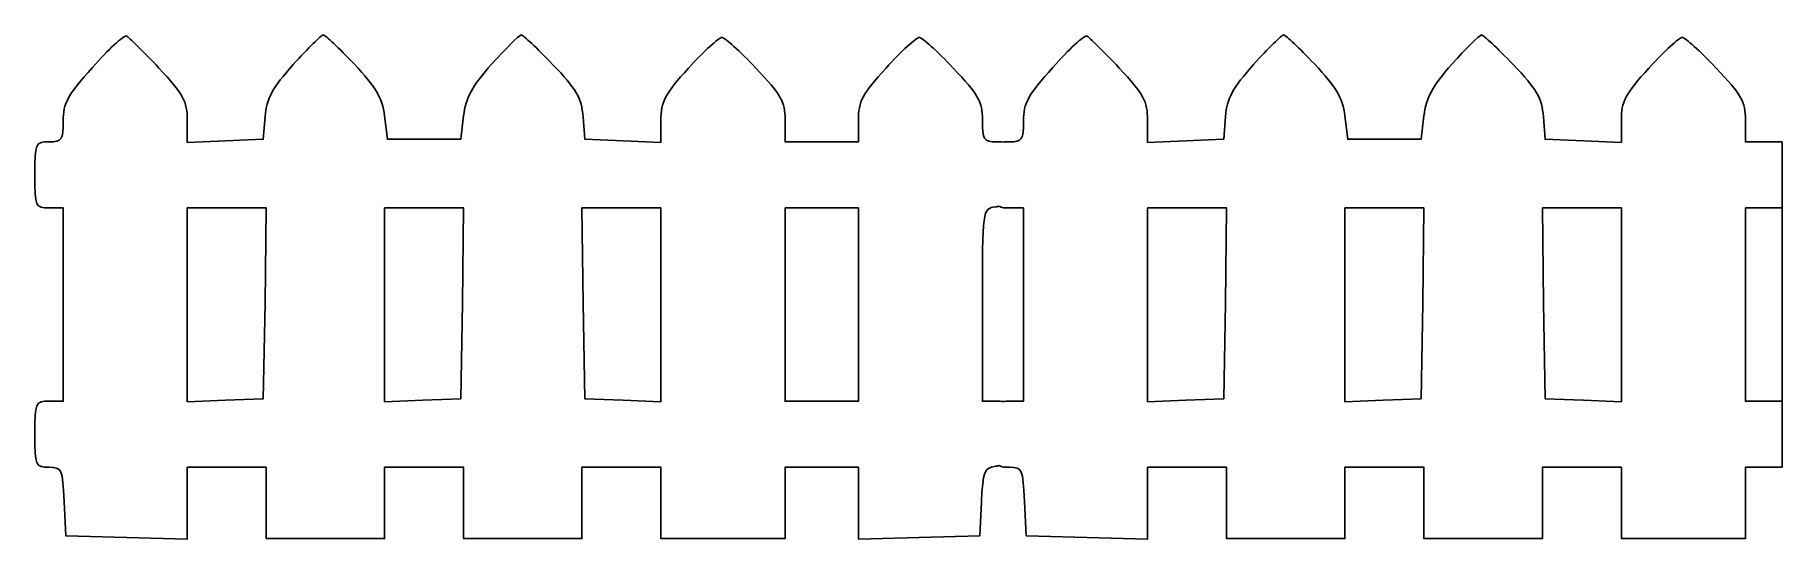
# Model space of a CAD drawing. Header units: centimetres. Extents: x -14 to 3.1, y -2.3 to 2.6.
import ezdxf

# ---------------------------------------------------------------- set-up
doc = ezdxf.new("R2010")
doc.units = ezdxf.units.CM
doc.header["$MEASUREMENT"] = 0
doc.layers.add('Layer 1', color=7, linetype='Continuous')

msp = doc.modelspace()

# ---------------------------------------------------------------- linework, layer by layer
at = {"layer": 'Layer 1'}
for points, knots in [([(-11.22046, 2.60449), (-11.23706, 2.60449), (-11.37012, 2.47466), (-11.51398, 2.3151), (-11.51398, 2.3151), (-11.71871, 2.08574), (-11.77437, 1.98112), (-11.79097, 1.80661), (-11.79097, 1.80661), (-11.79097, 1.80661), (-11.8075, 1.58171), (-11.8075, 1.58171), (-11.8075, 1.58171), (-11.8075, 1.58171), (-12.17792, 1.56683), (-12.17792, 1.56683), (-12.17792, 1.56683), (-12.17792, 1.56683), (-12.55412, 1.55195), (-12.55412, 1.55195), (-12.55412, 1.55195), (-12.55412, 1.55195), (-12.55412, 1.76692), (-12.55412, 1.76692), (-12.55412, 1.76692), (-12.55412, 1.95639), (-12.59318, 2.02608), (-12.83111, 2.28038), (-12.83111, 2.28038), (-12.98604, 2.44492), (-13.12978, 2.5846), (-13.15192, 2.59457), (-13.15192, 2.59457), (-13.17958, 2.59956), (-13.32854, 2.46484), (-13.48347, 2.28534), (-13.48347, 2.28534), (-13.72694, 2.01608), (-13.77121, 1.93648), (-13.77121, 1.76196), (-13.77121, 1.76196), (-13.77121, 1.57747), (-13.78285, 1.55691), (-13.91011, 1.55691), (-13.91011, 1.55691), (-14.04291, 1.55691), (-14.04819, 1.54692), (-14.04819, 1.23279), (-14.04819, 1.23279), (-14.04819, 0.91866), (-14.04291, 0.90868), (-13.91011, 0.90868), (-13.91011, 0.90868), (-13.91011, 0.90868), (-13.77121, 0.90868), (-13.77121, 0.90868), (-13.77121, 0.90868), (-13.77121, 0.90868), (-13.77121, -0.03803), (-13.77121, -0.03803), (-13.77121, -0.03803), (-13.77121, -0.03803), (-13.77121, -0.98557), (-13.77121, -0.98557), (-13.77121, -0.98557), (-13.77121, -0.98557), (-13.91011, -0.98557), (-13.91011, -0.98557), (-13.91011, -0.98557), (-14.04291, -0.98557), (-14.04819, -0.99556), (-14.04819, -1.30969), (-14.04819, -1.30969), (-14.04819, -1.61883), (-14.04291, -1.6338), (-13.91011, -1.6338), (-13.91011, -1.6338), (-13.78285, -1.6338), (-13.77706, -1.64872), (-13.76046, -1.96784), (-13.76046, -1.96784), (-13.76046, -1.96784), (-13.74392, -2.30684), (-13.74392, -2.30684), (-13.74392, -2.30684), (-13.74392, -2.30684), (-13.14613, -2.32172), (-13.14613, -2.32172), (-13.14613, -2.32172), (-13.14613, -2.32172), (-12.55412, -2.3366), (-12.55412, -2.3366), (-12.55412, -2.3366), (-12.55412, -2.3366), (-12.55412, -1.98272), (-12.55412, -1.98272), (-12.55412, -1.98272), (-12.55412, -1.98272), (-12.55412, -1.6338), (-12.55412, -1.6338), (-12.55412, -1.6338), (-12.55412, -1.6338), (-12.16717, -1.6338), (-12.16717, -1.6338), (-12.16717, -1.6338), (-12.16717, -1.6338), (-11.77939, -1.6338), (-11.77939, -1.6338), (-11.77939, -1.6338), (-11.77939, -1.6338), (-11.77939, -1.98272), (-11.77939, -1.98272), (-11.77939, -1.98272), (-11.77939, -1.98272), (-11.77939, -2.33164), (-11.77939, -2.33164), (-11.77939, -2.33164), (-11.77939, -2.33164), (-11.19896, -2.33164), (-11.19896, -2.33164), (-11.19896, -2.33164), (-11.19896, -2.33164), (-10.61771, -2.33164), (-10.61771, -2.33164), (-10.61771, -2.33164), (-10.61771, -2.33164), (-10.61771, -1.98272), (-10.61771, -1.98272), (-10.61771, -1.98272), (-10.61771, -1.98272), (-10.61771, -1.6338), (-10.61771, -1.6338), (-10.61771, -1.6338), (-10.61771, -1.6338), (-10.22993, -1.6338), (-10.22993, -1.6338), (-10.22993, -1.6338), (-10.22993, -1.6338), (-9.84297, -1.6338), (-9.84297, -1.6338), (-9.84297, -1.6338), (-9.84297, -1.6338), (-9.84297, -1.98272), (-9.84297, -1.98272), (-9.84297, -1.98272), (-9.84297, -1.98272), (-9.84297, -2.33164), (-9.84297, -2.33164), (-9.84297, -2.33164), (-9.84297, -2.33164), (-9.26172, -2.33164), (-9.26172, -2.33164), (-9.26172, -2.33164), (-9.26172, -2.33164), (-8.68129, -2.33164), (-8.68129, -2.33164), (-8.68129, -2.33164), (-8.68129, -2.33164), (-8.68129, -1.98272), (-8.68129, -1.98272), (-8.68129, -1.98272), (-8.68129, -1.98272), (-8.68129, -1.6338), (-8.68129, -1.6338), (-8.68129, -1.6338), (-8.68129, -1.6338), (-8.29351, -1.6338), (-8.29351, -1.6338), (-8.29351, -1.6338), (-8.29351, -1.6338), (-7.90655, -1.6338), (-7.90655, -1.6338), (-7.90655, -1.6338), (-7.90655, -1.6338), (-7.90655, -1.98272), (-7.90655, -1.98272), (-7.90655, -1.98272), (-7.90655, -1.98272), (-7.90655, -2.33164), (-7.90655, -2.33164), (-7.90655, -2.33164), (-7.90655, -2.33164), (-7.29718, -2.33164), (-7.29718, -2.33164), (-7.29718, -2.33164), (-7.29718, -2.33164), (-6.68864, -2.33164), (-6.68864, -2.33164), (-6.68864, -2.33164), (-6.68864, -2.33164), (-6.68864, -1.98272), (-6.68864, -1.98272), (-6.68864, -1.98272), (-6.68864, -1.98272), (-6.68864, -1.6338), (-6.68864, -1.6338), (-6.68864, -1.6338), (-6.68864, -1.6338), (-6.32898, -1.6338), (-6.32898, -1.6338), (-6.32898, -1.6338), (-6.32898, -1.6338), (-5.96931, -1.6338), (-5.96931, -1.6338), (-5.96931, -1.6338), (-5.96931, -1.6338), (-5.96931, -1.98272), (-5.96931, -1.98272), (-5.96931, -1.98272), (-5.96931, -1.98272), (-5.96931, -2.3366), (-5.96931, -2.3366), (-5.96931, -2.3366), (-5.96931, -2.3366), (-5.37234, -2.32172), (-5.37234, -2.32172), (-5.37234, -2.32172), (-5.37234, -2.32172), (-4.77951, -2.30684), (-4.77951, -2.30684), (-4.77951, -2.30684), (-4.77951, -2.30684), (-4.76297, -1.9728), (-4.76297, -1.9728), (-4.76297, -1.9728), (-4.74637, -1.67363), (-4.73556, -1.63884), (-4.62489, -1.62388), (-4.62489, -1.62388), (-4.60991, -1.62185), (-4.5968, -1.61975), (-4.58521, -1.61644), (-4.58521, -1.61644), (-4.56469, -1.63193), (-4.53396, -1.6338), (-4.48764, -1.6338), (-4.48764, -1.6338), (-4.36037, -1.6338), (-4.35541, -1.64872), (-4.33881, -1.96784), (-4.33881, -1.96784), (-4.33881, -1.96784), (-4.32228, -2.30684), (-4.32228, -2.30684), (-4.32228, -2.30684), (-4.32228, -2.30684), (-3.72448, -2.32172), (-3.72448, -2.32172), (-3.72448, -2.32172), (-3.72448, -2.32172), (-3.13248, -2.3366), (-3.13248, -2.3366), (-3.13248, -2.3366), (-3.13248, -2.3366), (-3.13248, -1.98272), (-3.13248, -1.98272), (-3.13248, -1.98272), (-3.13248, -1.98272), (-3.13248, -1.6338), (-3.13248, -1.6338), (-3.13248, -1.6338), (-3.13248, -1.6338), (-2.7447, -1.6338), (-2.7447, -1.6338), (-2.7447, -1.6338), (-2.7447, -1.6338), (-2.35774, -1.6338), (-2.35774, -1.6338), (-2.35774, -1.6338), (-2.35774, -1.6338), (-2.35774, -1.98272), (-2.35774, -1.98272), (-2.35774, -1.98272), (-2.35774, -1.98272), (-2.35774, -2.33164), (-2.35774, -2.33164), (-2.35774, -2.33164), (-2.35774, -2.33164), (-1.77649, -2.33164), (-1.77649, -2.33164), (-1.77649, -2.33164), (-1.77649, -2.33164), (-1.19606, -2.33164), (-1.19606, -2.33164), (-1.19606, -2.33164), (-1.19606, -2.33164), (-1.19606, -1.98272), (-1.19606, -1.98272), (-1.19606, -1.98272), (-1.19606, -1.98272), (-1.19606, -1.6338), (-1.19606, -1.6338), (-1.19606, -1.6338), (-1.19606, -1.6338), (-0.80828, -1.6338), (-0.80828, -1.6338), (-0.80828, -1.6338), (-0.80828, -1.6338), (-0.42133, -1.6338), (-0.42133, -1.6338), (-0.42133, -1.6338), (-0.42133, -1.6338), (-0.42133, -1.98272), (-0.42133, -1.98272), (-0.42133, -1.98272), (-0.42133, -1.98272), (-0.42133, -2.33164), (-0.42133, -2.33164), (-0.42133, -2.33164), (-0.42133, -2.33164), (0.15993, -2.33164), (0.15993, -2.33164), (0.15993, -2.33164), (0.15993, -2.33164), (0.74119, -2.33164), (0.74119, -2.33164), (0.74119, -2.33164), (0.74119, -2.33164), (0.74119, -1.98272), (0.74119, -1.98272), (0.74119, -1.98272), (0.74119, -1.98272), (0.74119, -1.6338), (0.74119, -1.6338), (0.74119, -1.6338), (0.74119, -1.6338), (1.12814, -1.6338), (1.12814, -1.6338), (1.12814, -1.6338), (1.12814, -1.6338), (1.51592, -1.6338), (1.51592, -1.6338), (1.51592, -1.6338), (1.51592, -1.6338), (1.51592, -1.98272), (1.51592, -1.98272), (1.51592, -1.98272), (1.51592, -1.98272), (1.51592, -2.33164), (1.51592, -2.33164), (1.51592, -2.33164), (1.51592, -2.33164), (2.12446, -2.33164), (2.12446, -2.33164), (2.12446, -2.33164), (2.12446, -2.33164), (2.733, -2.33164), (2.733, -2.33164), (2.733, -2.33164), (2.733, -2.33164), (2.733, -1.98272), (2.733, -1.98272), (2.733, -1.98272), (2.733, -1.98272), (2.733, -1.6338), (2.733, -1.6338), (2.733, -1.6338), (2.733, -1.6338), (3.09267, -1.6338), (3.09267, -1.6338), (3.09267, -1.6338), (3.09267, -1.6338), (3.09267, 1.55691), (3.09267, 1.55691), (3.09267, 1.55691), (3.09267, 1.55691), (2.733, 1.55691), (2.733, 1.55691), (2.733, 1.55691), (2.733, 1.55691), (2.733, 1.77188), (2.733, 1.77188), (2.733, 1.77188), (2.733, 1.95138), (2.69427, 2.0211), (2.44527, 2.28038), (2.44527, 2.28038), (2.29034, 2.44492), (2.14055, 2.57969), (2.11289, 2.57969), (2.11289, 2.57969), (2.08522, 2.57969), (1.93652, 2.44492), (1.78712, 2.28038), (1.78712, 2.28038), (1.55472, 2.02608), (1.51592, 1.95141), (1.51592, 1.76692), (1.51592, 1.76692), (1.51592, 1.76692), (1.51592, 1.55195), (1.51592, 1.55195), (1.51592, 1.55195), (1.51592, 1.55195), (1.14468, 1.56683), (1.14468, 1.56683), (1.14468, 1.56683), (1.14468, 1.56683), (0.76847, 1.58171), (0.76847, 1.58171), (0.76847, 1.58171), (0.76847, 1.58171), (0.75194, 1.80165), (0.75194, 1.80165), (0.75194, 1.80165), (0.73534, 1.98614), (0.68585, 2.07577), (0.45345, 2.3151), (0.45345, 2.3151), (0.30405, 2.47466), (0.16, 2.60449), (0.14339, 2.60449), (0.14339, 2.60449), (0.12126, 2.59951), (-0.00601, 2.47464), (-0.14434, 2.32007), (-0.14434, 2.32007), (-0.33801, 2.10566), (-0.39919, 1.98609), (-0.42133, 1.81157), (-0.42133, 1.81157), (-0.42133, 1.81157), (-0.44861, 1.58171), (-0.44861, 1.58171), (-0.44861, 1.58171), (-0.44861, 1.58171), (-0.80828, 1.58171), (-0.80828, 1.58171), (-0.80828, 1.58171), (-0.80828, 1.58171), (-1.16795, 1.58171), (-1.16795, 1.58171), (-1.16795, 1.58171), (-1.16795, 1.58171), (-1.19606, 1.81157), (-1.19606, 1.81157), (-1.19606, 1.81157), (-1.21819, 1.99107), (-1.28428, 2.09569), (-1.49454, 2.32007), (-1.49454, 2.32007), (-1.64394, 2.47464), (-1.77668, 2.60449), (-1.79881, 2.60449), (-1.79881, 2.60449), (-1.81541, 2.60449), (-1.94847, 2.47466), (-2.09233, 2.3151), (-2.09233, 2.3151), (-2.29707, 2.08574), (-2.35189, 1.98112), (-2.36849, 1.80661), (-2.36849, 1.80661), (-2.36849, 1.80661), (-2.38503, 1.58171), (-2.38503, 1.58171), (-2.38503, 1.58171), (-2.38503, 1.58171), (-2.75627, 1.56683), (-2.75627, 1.56683), (-2.75627, 1.56683), (-2.75627, 1.56683), (-3.13248, 1.55195), (-3.13248, 1.55195), (-3.13248, 1.55195), (-3.13248, 1.55195), (-3.13248, 1.76692), (-3.13248, 1.76692), (-3.13248, 1.76692), (-3.13248, 1.95639), (-3.17153, 2.02608), (-3.40946, 2.28038), (-3.40946, 2.28038), (-3.5644, 2.44492), (-3.70814, 2.5846), (-3.73027, 2.59457), (-3.73027, 2.59457), (-3.75794, 2.59956), (-3.90689, 2.46484), (-4.06183, 2.28534), (-4.06183, 2.28534), (-4.30529, 2.01608), (-4.34956, 1.93648), (-4.34956, 1.76196), (-4.34956, 1.76196), (-4.34956, 1.57747), (-4.36037, 1.55691), (-4.48764, 1.55691), (-4.48764, 1.55691), (-4.51217, 1.55691), (-4.53304, 1.55696), (-4.54965, 1.55443), (-4.54965, 1.55443), (-4.54991, 1.55446), (-4.55022, 1.55439), (-4.55048, 1.55443), (-4.55048, 1.55443), (-4.56766, 1.55662), (-4.5886, 1.55691), (-4.61414, 1.55691), (-4.61414, 1.55691), (-4.74141, 1.55691), (-4.75222, 1.57742), (-4.75222, 1.77188), (-4.75222, 1.77188), (-4.75222, 1.95138), (-4.79096, 2.0211), (-5.03996, 2.28038), (-5.03996, 2.28038), (-5.19489, 2.44492), (-5.34467, 2.57969), (-5.37234, 2.57969), (-5.37234, 2.57969), (-5.40001, 2.57969), (-5.54871, 2.44492), (-5.69811, 2.28038), (-5.69811, 2.28038), (-5.93051, 2.02608), (-5.96931, 1.95138), (-5.96931, 1.77188), (-5.96931, 1.77188), (-5.96931, 1.77188), (-5.96931, 1.55691), (-5.96931, 1.55691), (-5.96931, 1.55691), (-5.96931, 1.55691), (-6.32898, 1.55691), (-6.32898, 1.55691), (-6.32898, 1.55691), (-6.32898, 1.55691), (-6.68864, 1.55691), (-6.68864, 1.55691), (-6.68864, 1.55691), (-6.68864, 1.55691), (-6.68864, 1.77188), (-6.68864, 1.77188), (-6.68864, 1.77188), (-6.68864, 1.95138), (-6.72738, 2.0211), (-6.97638, 2.28038), (-6.97638, 2.28038), (-7.13131, 2.44492), (-7.28109, 2.57969), (-7.30876, 2.57969), (-7.30876, 2.57969), (-7.33643, 2.57969), (-7.48596, 2.44492), (-7.63536, 2.28038), (-7.63536, 2.28038), (-7.86775, 2.02608), (-7.90655, 1.95141), (-7.90655, 1.76692), (-7.90655, 1.76692), (-7.90655, 1.76692), (-7.90655, 1.55195), (-7.90655, 1.55195), (-7.90655, 1.55195), (-7.90655, 1.55195), (-8.27697, 1.56683), (-8.27697, 1.56683), (-8.27697, 1.56683), (-8.27697, 1.56683), (-8.65317, 1.58171), (-8.65317, 1.58171), (-8.65317, 1.58171), (-8.65317, 1.58171), (-8.66971, 1.80165), (-8.66971, 1.80165), (-8.66971, 1.80165), (-8.68631, 1.98614), (-8.73662, 2.07577), (-8.96902, 2.3151), (-8.96902, 2.3151), (-9.11842, 2.47466), (-9.26165, 2.60449), (-9.27825, 2.60449), (-9.27825, 2.60449), (-9.30039, 2.59951), (-9.42765, 2.47464), (-9.56599, 2.32007), (-9.56599, 2.32007), (-9.75965, 2.10566), (-9.82084, 1.98609), (-9.84297, 1.81157), (-9.84297, 1.81157), (-9.84297, 1.81157), (-9.87026, 1.58171), (-9.87026, 1.58171), (-9.87026, 1.58171), (-9.87026, 1.58171), (-10.22993, 1.58171), (-10.22993, 1.58171), (-10.22993, 1.58171), (-10.22993, 1.58171), (-10.58959, 1.58171), (-10.58959, 1.58171), (-10.58959, 1.58171), (-10.58959, 1.58171), (-10.61771, 1.81157), (-10.61771, 1.81157), (-10.61771, 1.81157), (-10.63984, 1.99107), (-10.70592, 2.09569), (-10.91619, 2.32007), (-10.91619, 2.32007), (-11.06559, 2.47464), (-11.19833, 2.60449), (-11.22046, 2.60449)], [0, 0, 0, 0, 0.00653595, 0.00653595, 0.00653595, 0.00653595, 0.0130719, 0.0130719, 0.0130719, 0.0130719, 0.01960784, 0.01960784, 0.01960784, 0.01960784, 0.02614379, 0.02614379, 0.02614379, 0.02614379, 0.03267974, 0.03267974, 0.03267974, 0.03267974, 0.03921569, 0.03921569, 0.03921569, 0.03921569, 0.04575163, 0.04575163, 0.04575163, 0.04575163, 0.05228758, 0.05228758, 0.05228758, 0.05228758, 0.05882353, 0.05882353, 0.05882353, 0.05882353, 0.06535948, 0.06535948, 0.06535948, 0.06535948, 0.07189542, 0.07189542, 0.07189542, 0.07189542, 0.07843137, 0.07843137, 0.07843137, 0.07843137, 0.08496732, 0.08496732, 0.08496732, 0.08496732, 0.09150327, 0.09150327, 0.09150327, 0.09150327, 0.09803922, 0.09803922, 0.09803922, 0.09803922, 0.10457516, 0.10457516, 0.10457516, 0.10457516, 0.11111111, 0.11111111, 0.11111111, 0.11111111, 0.11764706, 0.11764706, 0.11764706, 0.11764706, 0.12418301, 0.12418301, 0.12418301, 0.12418301, 0.13071895, 0.13071895, 0.13071895, 0.13071895, 0.1372549, 0.1372549, 0.1372549, 0.1372549, 0.14379085, 0.14379085, 0.14379085, 0.14379085, 0.1503268, 0.1503268, 0.1503268, 0.1503268, 0.15686275, 0.15686275, 0.15686275, 0.15686275, 0.16339869, 0.16339869, 0.16339869, 0.16339869, 0.16993464, 0.16993464, 0.16993464, 0.16993464, 0.17647059, 0.17647059, 0.17647059, 0.17647059, 0.18300654, 0.18300654, 0.18300654, 0.18300654, 0.18954248, 0.18954248, 0.18954248, 0.18954248, 0.19607843, 0.19607843, 0.19607843, 0.19607843, 0.20261438, 0.20261438, 0.20261438, 0.20261438, 0.20915033, 0.20915033, 0.20915033, 0.20915033, 0.21568627, 0.21568627, 0.21568627, 0.21568627, 0.22222222, 0.22222222, 0.22222222, 0.22222222, 0.22875817, 0.22875817, 0.22875817, 0.22875817, 0.23529412, 0.23529412, 0.23529412, 0.23529412, 0.24183007, 0.24183007, 0.24183007, 0.24183007, 0.24836601, 0.24836601, 0.24836601, 0.24836601, 0.25490196, 0.25490196, 0.25490196, 0.25490196, 0.26143791, 0.26143791, 0.26143791, 0.26143791, 0.26797386, 0.26797386, 0.26797386, 0.26797386, 0.2745098, 0.2745098, 0.2745098, 0.2745098, 0.28104575, 0.28104575, 0.28104575, 0.28104575, 0.2875817, 0.2875817, 0.2875817, 0.2875817, 0.29411765, 0.29411765, 0.29411765, 0.29411765, 0.30065359, 0.30065359, 0.30065359, 0.30065359, 0.30718954, 0.30718954, 0.30718954, 0.30718954, 0.31372549, 0.31372549, 0.31372549, 0.31372549, 0.32026144, 0.32026144, 0.32026144, 0.32026144, 0.32679739, 0.32679739, 0.32679739, 0.32679739, 0.33333333, 0.33333333, 0.33333333, 0.33333333, 0.33986928, 0.33986928, 0.33986928, 0.33986928, 0.34640523, 0.34640523, 0.34640523, 0.34640523, 0.35294118, 0.35294118, 0.35294118, 0.35294118, 0.35947712, 0.35947712, 0.35947712, 0.35947712, 0.36601307, 0.36601307, 0.36601307, 0.36601307, 0.37254902, 0.37254902, 0.37254902, 0.37254902, 0.37908497, 0.37908497, 0.37908497, 0.37908497, 0.38562092, 0.38562092, 0.38562092, 0.38562092, 0.39215686, 0.39215686, 0.39215686, 0.39215686, 0.39869281, 0.39869281, 0.39869281, 0.39869281, 0.40522876, 0.40522876, 0.40522876, 0.40522876, 0.41176471, 0.41176471, 0.41176471, 0.41176471, 0.41830065, 0.41830065, 0.41830065, 0.41830065, 0.4248366, 0.4248366, 0.4248366, 0.4248366, 0.43137255, 0.43137255, 0.43137255, 0.43137255, 0.4379085, 0.4379085, 0.4379085, 0.4379085, 0.44444444, 0.44444444, 0.44444444, 0.44444444, 0.45098039, 0.45098039, 0.45098039, 0.45098039, 0.45751634, 0.45751634, 0.45751634, 0.45751634, 0.46405229, 0.46405229, 0.46405229, 0.46405229, 0.47058824, 0.47058824, 0.47058824, 0.47058824, 0.47712418, 0.47712418, 0.47712418, 0.47712418, 0.48366013, 0.48366013, 0.48366013, 0.48366013, 0.49019608, 0.49019608, 0.49019608, 0.49019608, 0.49673203, 0.49673203, 0.49673203, 0.49673203, 0.50326797, 0.50326797, 0.50326797, 0.50326797, 0.50980392, 0.50980392, 0.50980392, 0.50980392, 0.51633987, 0.51633987, 0.51633987, 0.51633987, 0.52287582, 0.52287582, 0.52287582, 0.52287582, 0.52941176, 0.52941176, 0.52941176, 0.52941176, 0.53594771, 0.53594771, 0.53594771, 0.53594771, 0.54248366, 0.54248366, 0.54248366, 0.54248366, 0.54901961, 0.54901961, 0.54901961, 0.54901961, 0.55555556, 0.55555556, 0.55555556, 0.55555556, 0.5620915, 0.5620915, 0.5620915, 0.5620915, 0.56862745, 0.56862745, 0.56862745, 0.56862745, 0.5751634, 0.5751634, 0.5751634, 0.5751634, 0.58169935, 0.58169935, 0.58169935, 0.58169935, 0.58823529, 0.58823529, 0.58823529, 0.58823529, 0.59477124, 0.59477124, 0.59477124, 0.59477124, 0.60130719, 0.60130719, 0.60130719, 0.60130719, 0.60784314, 0.60784314, 0.60784314, 0.60784314, 0.61437908, 0.61437908, 0.61437908, 0.61437908, 0.62091503, 0.62091503, 0.62091503, 0.62091503, 0.62745098, 0.62745098, 0.62745098, 0.62745098, 0.63398693, 0.63398693, 0.63398693, 0.63398693, 0.64052288, 0.64052288, 0.64052288, 0.64052288, 0.64705882, 0.64705882, 0.64705882, 0.64705882, 0.65359477, 0.65359477, 0.65359477, 0.65359477, 0.66013072, 0.66013072, 0.66013072, 0.66013072, 0.66666667, 0.66666667, 0.66666667, 0.66666667, 0.67320261, 0.67320261, 0.67320261, 0.67320261, 0.67973856, 0.67973856, 0.67973856, 0.67973856, 0.68627451, 0.68627451, 0.68627451, 0.68627451, 0.69281046, 0.69281046, 0.69281046, 0.69281046, 0.69934641, 0.69934641, 0.69934641, 0.69934641, 0.70588235, 0.70588235, 0.70588235, 0.70588235, 0.7124183, 0.7124183, 0.7124183, 0.7124183, 0.71895425, 0.71895425, 0.71895425, 0.71895425, 0.7254902, 0.7254902, 0.7254902, 0.7254902, 0.73202614, 0.73202614, 0.73202614, 0.73202614, 0.73856209, 0.73856209, 0.73856209, 0.73856209, 0.74509804, 0.74509804, 0.74509804, 0.74509804, 0.75163399, 0.75163399, 0.75163399, 0.75163399, 0.75816993, 0.75816993, 0.75816993, 0.75816993, 0.76470588, 0.76470588, 0.76470588, 0.76470588, 0.77124183, 0.77124183, 0.77124183, 0.77124183, 0.77777778, 0.77777778, 0.77777778, 0.77777778, 0.78431373, 0.78431373, 0.78431373, 0.78431373, 0.79084967, 0.79084967, 0.79084967, 0.79084967, 0.79738562, 0.79738562, 0.79738562, 0.79738562, 0.80392157, 0.80392157, 0.80392157, 0.80392157, 0.81045752, 0.81045752, 0.81045752, 0.81045752, 0.81699346, 0.81699346, 0.81699346, 0.81699346, 0.82352941, 0.82352941, 0.82352941, 0.82352941, 0.83006536, 0.83006536, 0.83006536, 0.83006536, 0.83660131, 0.83660131, 0.83660131, 0.83660131, 0.84313725, 0.84313725, 0.84313725, 0.84313725, 0.8496732, 0.8496732, 0.8496732, 0.8496732, 0.85620915, 0.85620915, 0.85620915, 0.85620915, 0.8627451, 0.8627451, 0.8627451, 0.8627451, 0.86928105, 0.86928105, 0.86928105, 0.86928105, 0.87581699, 0.87581699, 0.87581699, 0.87581699, 0.88235294, 0.88235294, 0.88235294, 0.88235294, 0.88888889, 0.88888889, 0.88888889, 0.88888889, 0.89542484, 0.89542484, 0.89542484, 0.89542484, 0.90196078, 0.90196078, 0.90196078, 0.90196078, 0.90849673, 0.90849673, 0.90849673, 0.90849673, 0.91503268, 0.91503268, 0.91503268, 0.91503268, 0.92156863, 0.92156863, 0.92156863, 0.92156863, 0.92810458, 0.92810458, 0.92810458, 0.92810458, 0.93464052, 0.93464052, 0.93464052, 0.93464052, 0.94117647, 0.94117647, 0.94117647, 0.94117647, 0.94771242, 0.94771242, 0.94771242, 0.94771242, 0.95424837, 0.95424837, 0.95424837, 0.95424837, 0.96078431, 0.96078431, 0.96078431, 0.96078431, 0.96732026, 0.96732026, 0.96732026, 0.96732026, 0.97385621, 0.97385621, 0.97385621, 0.97385621, 0.98039216, 0.98039216, 0.98039216, 0.98039216, 0.9869281, 0.9869281, 0.9869281, 0.9869281, 1, 1, 1, 1]), ([(-12.55412, 0.90868), (-12.55412, 0.90868), (-12.16717, 0.90868), (-12.16717, 0.90868), (-12.16717, 0.90868), (-12.16717, 0.90868), (-11.77939, 0.90868), (-11.77939, 0.90868), (-11.77939, 0.90868), (-11.77939, 0.90868), (-11.79097, -0.02315), (-11.79097, -0.02315), (-11.79097, -0.02315), (-11.79097, -0.02315), (-11.8075, -0.96077), (-11.8075, -0.96077), (-11.8075, -0.96077), (-11.8075, -0.96077), (-12.17792, -0.97565), (-12.17792, -0.97565), (-12.17792, -0.97565), (-12.17792, -0.97565), (-12.55412, -0.99053), (-12.55412, -0.99053), (-12.55412, -0.99053), (-12.55412, -0.99053), (-12.55412, -0.03803), (-12.55412, -0.03803), (-12.55412, -0.03803), (-12.55412, -0.03803), (-12.55412, 0.90868), (-12.55412, 0.90868)], [0, 0, 0, 0, 0.11111111, 0.11111111, 0.11111111, 0.11111111, 0.22222222, 0.22222222, 0.22222222, 0.22222222, 0.33333333, 0.33333333, 0.33333333, 0.33333333, 0.44444444, 0.44444444, 0.44444444, 0.44444444, 0.55555556, 0.55555556, 0.55555556, 0.55555556, 0.66666667, 0.66666667, 0.66666667, 0.66666667, 0.77777778, 0.77777778, 0.77777778, 0.77777778, 1, 1, 1, 1]), ([(-10.61771, 0.90868), (-10.61771, 0.90868), (-10.22993, 0.90868), (-10.22993, 0.90868), (-10.22993, 0.90868), (-10.22993, 0.90868), (-9.84297, 0.90868), (-9.84297, 0.90868), (-9.84297, 0.90868), (-9.84297, 0.90868), (-9.85372, -0.02315), (-9.85372, -0.02315), (-9.85372, -0.02315), (-9.85372, -0.02315), (-9.87026, -0.96077), (-9.87026, -0.96077), (-9.87026, -0.96077), (-9.87026, -0.96077), (-10.2415, -0.97565), (-10.2415, -0.97565), (-10.2415, -0.97565), (-10.2415, -0.97565), (-10.61771, -0.99053), (-10.61771, -0.99053), (-10.61771, -0.99053), (-10.61771, -0.99053), (-10.61771, -0.03803), (-10.61771, -0.03803), (-10.61771, -0.03803), (-10.61771, -0.03803), (-10.61771, 0.90868), (-10.61771, 0.90868)], [0, 0, 0, 0, 0.11111111, 0.11111111, 0.11111111, 0.11111111, 0.22222222, 0.22222222, 0.22222222, 0.22222222, 0.33333333, 0.33333333, 0.33333333, 0.33333333, 0.44444444, 0.44444444, 0.44444444, 0.44444444, 0.55555556, 0.55555556, 0.55555556, 0.55555556, 0.66666667, 0.66666667, 0.66666667, 0.66666667, 0.77777778, 0.77777778, 0.77777778, 0.77777778, 1, 1, 1, 1]), ([(-8.68129, 0.90868), (-8.68129, 0.90868), (-8.29351, 0.90868), (-8.29351, 0.90868), (-8.29351, 0.90868), (-8.29351, 0.90868), (-7.90655, 0.90868), (-7.90655, 0.90868), (-7.90655, 0.90868), (-7.90655, 0.90868), (-7.90655, -0.03803), (-7.90655, -0.03803), (-7.90655, -0.03803), (-7.90655, -0.03803), (-7.90655, -0.99053), (-7.90655, -0.99053), (-7.90655, -0.99053), (-7.90655, -0.99053), (-8.27697, -0.97565), (-8.27697, -0.97565), (-8.27697, -0.97565), (-8.27697, -0.97565), (-8.65317, -0.96077), (-8.65317, -0.96077), (-8.65317, -0.96077), (-8.65317, -0.96077), (-8.66971, -0.02315), (-8.66971, -0.02315), (-8.66971, -0.02315), (-8.66971, -0.02315), (-8.68129, 0.90868), (-8.68129, 0.90868)], [0, 0, 0, 0, 0.11111111, 0.11111111, 0.11111111, 0.11111111, 0.22222222, 0.22222222, 0.22222222, 0.22222222, 0.33333333, 0.33333333, 0.33333333, 0.33333333, 0.44444444, 0.44444444, 0.44444444, 0.44444444, 0.55555556, 0.55555556, 0.55555556, 0.55555556, 0.66666667, 0.66666667, 0.66666667, 0.66666667, 0.77777778, 0.77777778, 0.77777778, 0.77777778, 1, 1, 1, 1]), ([(-6.68864, 0.90868), (-6.68864, 0.90868), (-6.32898, 0.90868), (-6.32898, 0.90868), (-6.32898, 0.90868), (-6.32898, 0.90868), (-5.96931, 0.90868), (-5.96931, 0.90868), (-5.96931, 0.90868), (-5.96931, 0.90868), (-5.96931, -0.03803), (-5.96931, -0.03803), (-5.96931, -0.03803), (-5.96931, -0.03803), (-5.96931, -0.98557), (-5.96931, -0.98557), (-5.96931, -0.98557), (-5.96931, -0.98557), (-6.32898, -0.98557), (-6.32898, -0.98557), (-6.32898, -0.98557), (-6.32898, -0.98557), (-6.68864, -0.98557), (-6.68864, -0.98557), (-6.68864, -0.98557), (-6.68864, -0.98557), (-6.68864, -0.03803), (-6.68864, -0.03803), (-6.68864, -0.03803), (-6.68864, -0.03803), (-6.68864, 0.90868), (-6.68864, 0.90868)], [0, 0, 0, 0, 0.11111111, 0.11111111, 0.11111111, 0.11111111, 0.22222222, 0.22222222, 0.22222222, 0.22222222, 0.33333333, 0.33333333, 0.33333333, 0.33333333, 0.44444444, 0.44444444, 0.44444444, 0.44444444, 0.55555556, 0.55555556, 0.55555556, 0.55555556, 0.66666667, 0.66666667, 0.66666667, 0.66666667, 0.77777778, 0.77777778, 0.77777778, 0.77777778, 1, 1, 1, 1]), ([(-4.58769, 0.92604), (-4.5874, 0.92611), (-4.58714, 0.92597), (-4.58686, 0.92604), (-4.58686, 0.92604), (-4.56635, 0.91021), (-4.53495, 0.90868), (-4.48764, 0.90868), (-4.48764, 0.90868), (-4.48764, 0.90868), (-4.34956, 0.90868), (-4.34956, 0.90868), (-4.34956, 0.90868), (-4.34956, 0.90868), (-4.34956, -0.03803), (-4.34956, -0.03803), (-4.34956, -0.03803), (-4.34956, -0.03803), (-4.34956, -0.98557), (-4.34956, -0.98557), (-4.34956, -0.98557), (-4.34956, -0.98557), (-4.48764, -0.98557), (-4.48764, -0.98557), (-4.48764, -0.98557), (-4.51106, -0.98557), (-4.531, -0.98665), (-4.54717, -0.98888), (-4.54717, -0.98888), (-4.56497, -0.98624), (-4.58688, -0.98557), (-4.61414, -0.98557), (-4.61414, -0.98557), (-4.61414, -0.98557), (-4.75222, -0.98557), (-4.75222, -0.98557), (-4.75222, -0.98557), (-4.75222, -0.98557), (-4.75222, -0.04299), (-4.75222, -0.04299), (-4.75222, -0.04299), (-4.75222, 0.89939), (-4.75216, 0.90364), (-4.62489, 0.9186), (-4.62489, 0.9186), (-4.61106, 0.92047), (-4.59861, 0.92324), (-4.58769, 0.92604)], [0, 0, 0, 0, 0.07692308, 0.07692308, 0.07692308, 0.07692308, 0.15384615, 0.15384615, 0.15384615, 0.15384615, 0.23076923, 0.23076923, 0.23076923, 0.23076923, 0.30769231, 0.30769231, 0.30769231, 0.30769231, 0.38461538, 0.38461538, 0.38461538, 0.38461538, 0.46153846, 0.46153846, 0.46153846, 0.46153846, 0.53846154, 0.53846154, 0.53846154, 0.53846154, 0.61538462, 0.61538462, 0.61538462, 0.61538462, 0.69230769, 0.69230769, 0.69230769, 0.69230769, 0.76923077, 0.76923077, 0.76923077, 0.76923077, 0.84615385, 0.84615385, 0.84615385, 0.84615385, 1, 1, 1, 1]), ([(-3.13248, 0.90868), (-3.13248, 0.90868), (-2.7447, 0.90868), (-2.7447, 0.90868), (-2.7447, 0.90868), (-2.7447, 0.90868), (-2.35774, 0.90868), (-2.35774, 0.90868), (-2.35774, 0.90868), (-2.35774, 0.90868), (-2.36849, -0.02315), (-2.36849, -0.02315), (-2.36849, -0.02315), (-2.36849, -0.02315), (-2.38503, -0.96077), (-2.38503, -0.96077), (-2.38503, -0.96077), (-2.38503, -0.96077), (-2.75627, -0.97565), (-2.75627, -0.97565), (-2.75627, -0.97565), (-2.75627, -0.97565), (-3.13248, -0.99053), (-3.13248, -0.99053), (-3.13248, -0.99053), (-3.13248, -0.99053), (-3.13248, -0.03803), (-3.13248, -0.03803), (-3.13248, -0.03803), (-3.13248, -0.03803), (-3.13248, 0.90868), (-3.13248, 0.90868)], [0, 0, 0, 0, 0.11111111, 0.11111111, 0.11111111, 0.11111111, 0.22222222, 0.22222222, 0.22222222, 0.22222222, 0.33333333, 0.33333333, 0.33333333, 0.33333333, 0.44444444, 0.44444444, 0.44444444, 0.44444444, 0.55555556, 0.55555556, 0.55555556, 0.55555556, 0.66666667, 0.66666667, 0.66666667, 0.66666667, 0.77777778, 0.77777778, 0.77777778, 0.77777778, 1, 1, 1, 1]), ([(-1.19606, 0.90868), (-1.19606, 0.90868), (-0.80828, 0.90868), (-0.80828, 0.90868), (-0.80828, 0.90868), (-0.80828, 0.90868), (-0.42133, 0.90868), (-0.42133, 0.90868), (-0.42133, 0.90868), (-0.42133, 0.90868), (-0.43207, -0.02315), (-0.43207, -0.02315), (-0.43207, -0.02315), (-0.43207, -0.02315), (-0.44861, -0.96077), (-0.44861, -0.96077), (-0.44861, -0.96077), (-0.44861, -0.96077), (-0.81985, -0.97565), (-0.81985, -0.97565), (-0.81985, -0.97565), (-0.81985, -0.97565), (-1.19606, -0.99053), (-1.19606, -0.99053), (-1.19606, -0.99053), (-1.19606, -0.99053), (-1.19606, -0.03803), (-1.19606, -0.03803), (-1.19606, -0.03803), (-1.19606, -0.03803), (-1.19606, 0.90868), (-1.19606, 0.90868)], [0, 0, 0, 0, 0.11111111, 0.11111111, 0.11111111, 0.11111111, 0.22222222, 0.22222222, 0.22222222, 0.22222222, 0.33333333, 0.33333333, 0.33333333, 0.33333333, 0.44444444, 0.44444444, 0.44444444, 0.44444444, 0.55555556, 0.55555556, 0.55555556, 0.55555556, 0.66666667, 0.66666667, 0.66666667, 0.66666667, 0.77777778, 0.77777778, 0.77777778, 0.77777778, 1, 1, 1, 1]), ([(0.74119, 0.90868), (0.74119, 0.90868), (1.12814, 0.90868), (1.12814, 0.90868), (1.12814, 0.90868), (1.12814, 0.90868), (1.51592, 0.90868), (1.51592, 0.90868), (1.51592, 0.90868), (1.51592, 0.90868), (1.51592, -0.03803), (1.51592, -0.03803), (1.51592, -0.03803), (1.51592, -0.03803), (1.51592, -0.99053), (1.51592, -0.99053), (1.51592, -0.99053), (1.51592, -0.99053), (1.14468, -0.97565), (1.14468, -0.97565), (1.14468, -0.97565), (1.14468, -0.97565), (0.76847, -0.96077), (0.76847, -0.96077), (0.76847, -0.96077), (0.76847, -0.96077), (0.75194, -0.02315), (0.75194, -0.02315), (0.75194, -0.02315), (0.75194, -0.02315), (0.74119, 0.90868), (0.74119, 0.90868)], [0, 0, 0, 0, 0.11111111, 0.11111111, 0.11111111, 0.11111111, 0.22222222, 0.22222222, 0.22222222, 0.22222222, 0.33333333, 0.33333333, 0.33333333, 0.33333333, 0.44444444, 0.44444444, 0.44444444, 0.44444444, 0.55555556, 0.55555556, 0.55555556, 0.55555556, 0.66666667, 0.66666667, 0.66666667, 0.66666667, 0.77777778, 0.77777778, 0.77777778, 0.77777778, 1, 1, 1, 1]), ([(2.733, 0.90868), (2.733, 0.90868), (3.09267, 0.90868), (3.09267, 0.90868), (3.09267, 0.90868), (3.09267, 0.90868), (3.09267, -0.98557), (3.09267, -0.98557), (3.09267, -0.98557), (3.09267, -0.98557), (2.733, -0.98557), (2.733, -0.98557), (2.733, -0.98557), (2.733, -0.98557), (2.733, -0.03803), (2.733, -0.03803), (2.733, -0.03803), (2.733, -0.03803), (2.733, 0.90868), (2.733, 0.90868)], [0, 0, 0, 0, 0.16666667, 0.16666667, 0.16666667, 0.16666667, 0.33333333, 0.33333333, 0.33333333, 0.33333333, 0.5, 0.5, 0.5, 0.5, 0.66666667, 0.66666667, 0.66666667, 0.66666667, 1, 1, 1, 1])]:
    msp.add_open_spline(points, degree=3, knots=knots, dxfattribs=at)

doc.saveas('drawing.dxf')
